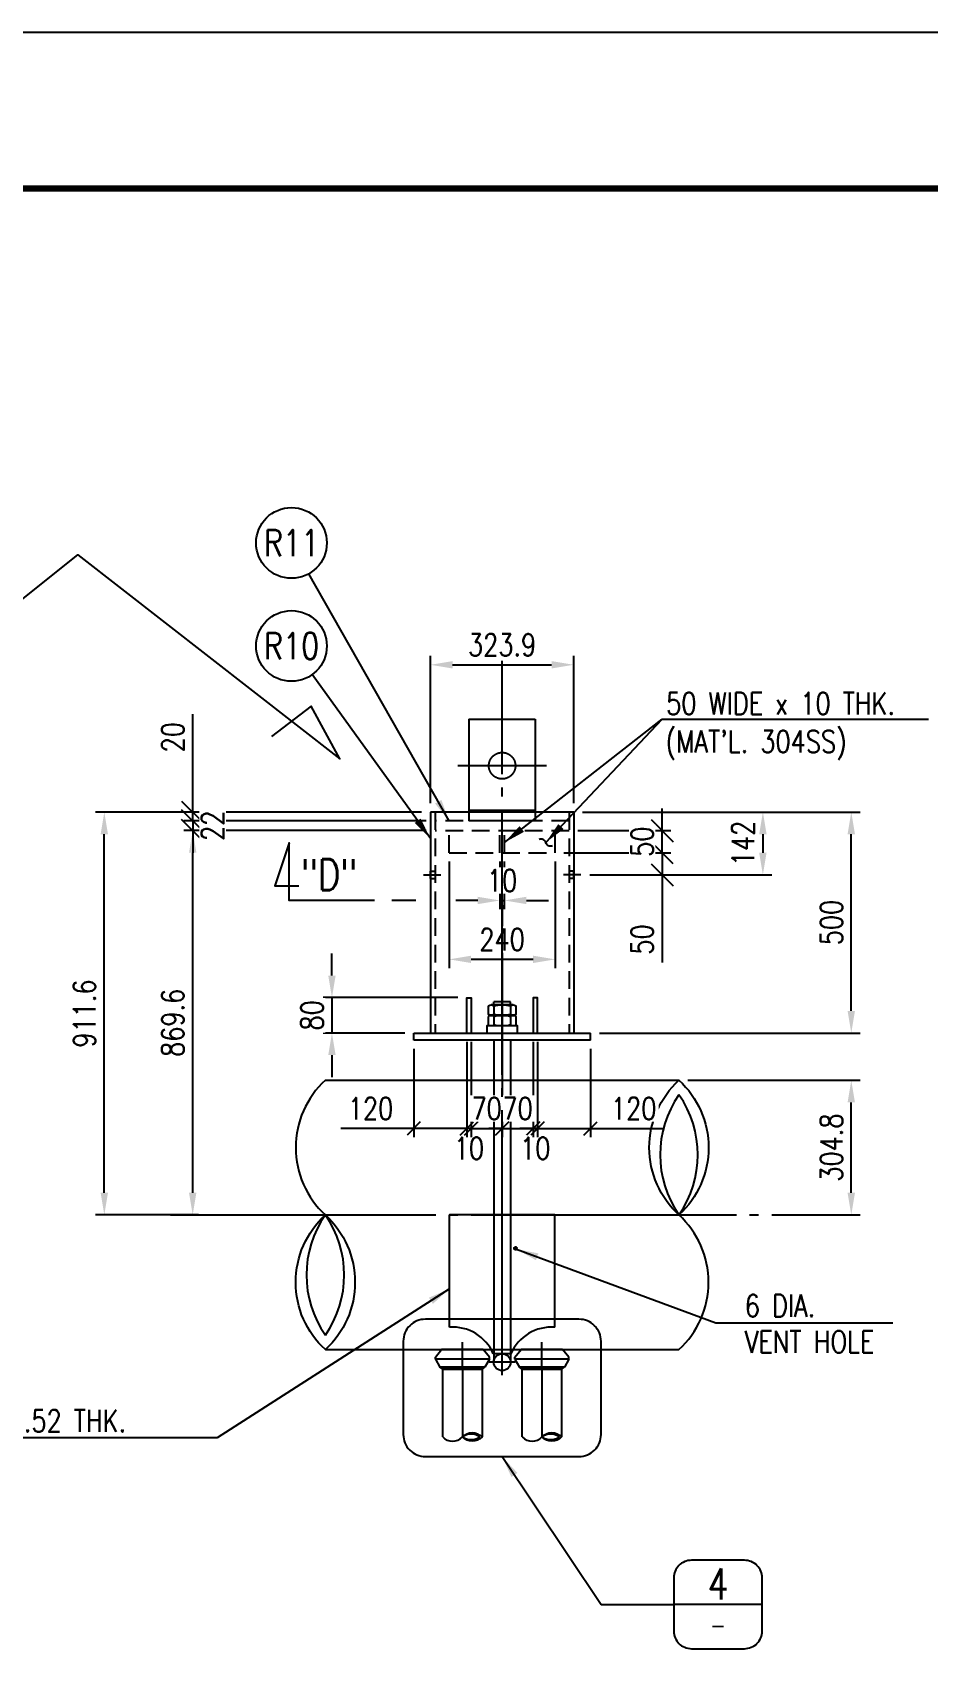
# Model space of a CAD drawing. Header units: millimetres. Extents: x 0 to 91981, y -132907 to 77676.
# Drawn here: x 33361 to 39444, y 24717 to 35691 of the extents above; entities that cross this region are included whole.
import ezdxf
from ezdxf.enums import TextEntityAlignment as Align

# ---------------------------------------------------------------- set-up
doc = ezdxf.new("R2010")
doc.units = ezdxf.units.MM
doc.header["$LTSCALE"] = 60
for name, pattern in [('CENTER', [7, 4, -1, 1, -1]), ('JNK-CENTER', [34, 30, -1.5, 1, -1.5]), ('JNK-HIDDEN', [3, 2, -1]), ('JNK-PHANTOM', [15, 10, -1, 1, -1, 1, -1]), ('PHA', [30, 20, -2, 2, -2, 2, -2])]:
    doc.linetypes.add(name, pattern=pattern)
for name, color, linetype in [('CEN-R', 1, 'JNK-CENTER'), ('CENTER-R', 1, 'CENTER'), ('CON-C', 4, 'Continuous'), ('CON-G', 3, 'Continuous'), ('CON-W', 7, 'Continuous'), ('CON-Y', 2, 'Continuous'), ('Dim-W', 7, 'Continuous'), ('HID-Y', 2, 'JNK-HIDDEN'), ('MIS-B', 5, 'Continuous'), ('PAN-W', 6, 'PHA'), ('PHA-M', 6, 'JNK-PHANTOM'), ('TXT-Y', 2, 'Continuous')]:
    doc.layers.add(name, color=color, linetype=linetype)
doc.layers.add('CONT-G', color=3, linetype='Continuous', lineweight=25)
doc.styles.add('SIMPLEX', font='simplex.shx', dxfattribs={"width": 0.8})
doc.dimstyles.new('DIM60', dxfattribs={"dimscale": 60, "dimtxt": 2.5, "dimasz": 2.5, "dimexe": 1, "dimexo": 1, "dimgap": 1, "dimtad": 1, "dimdsep": 46, "dimtxsty": 'SIMPLEX', "dimcen": 0, "dimclrd": 256, "dimclre": 256, "dimclrt": 2, "dimadec": 1, "dimazin": 2, "dimtfac": 1, "dimtix": 1, "dimtmove": 2, "dimatfit": 2, "dimfxl": 1, "dimarcsym": 1})
doc.dimstyles.new('DIM60x3', dxfattribs={"dimscale": 60, "dimtxt": 2.5, "dimasz": 2.5, "dimexe": 1, "dimexo": 1, "dimgap": 1, "dimtad": 1, "dimdec": 1, "dimlfac": 0.333333, "dimdsep": 46, "dimtxsty": 'SIMPLEX', "dimcen": 0, "dimclrd": 256, "dimclre": 256, "dimclrt": 2, "dimadec": 1, "dimazin": 2, "dimtfac": 1, "dimtdec": 1, "dimtix": 1, "dimtmove": 2, "dimatfit": 2, "dimldrblk": 'NONE', "dimfxl": 1, "dimtfill": 1, "dimarcsym": 1})

# ---------------------------------------------------------------- blocks, each defined once
blk = doc.blocks.new('TITLE')
at = {"color": 7}
blk.add_line((841, 594.85), (0, 594.85), dxfattribs=at)
at = {"color": 7, "const_width": 0.707}
blk.add_lwpolyline([(823.32, 577.17), (27.94, 577.17)], dxfattribs=at)
blk = doc.blocks.new('pipesece')
at = {"layer": 'CON-W'}
blk.add_lwpolyline([(0.5, 0, 0.44), (0, 0, -0.44), (-0.5, 0, -0.44), (0, 0)], format="xyb", dxfattribs=at)
blk.add_lwpolyline([(-0.4461, 0, 0.31383), (0, 0, 0.31383)], format="xyb", close=True, dxfattribs=at)
blk = doc.blocks.new('*D142')
at = {"layer": 'DEFPOINTS', "color": 0, "ltscale": 60, "transparency": 16777216}
for p in [(34449, 30271), (36094, 30271), (34549, 27662)]:
    blk.add_point(p, dxfattribs=at)
at = {"layer": 'Dim-W', "linetype": 'ByBlock', "lineweight": -2, "ltscale": 60, "transparency": 16777216}
for p, q in [((36034, 30271), (34389, 30271)), ((34449, 27812), (34449, 30121)), ((34489, 27662), (34389, 27662))]:
    blk.add_line(p, q, dxfattribs=at)
at = {"layer": 'Dim-W', "ltscale": 60, "transparency": 16777216}
for points in [[(34424, 30121), (34474, 30121), (34449, 30271)], [(34424, 27812), (34474, 27812), (34449, 27662)]]:
    blk.add_solid(points, dxfattribs=at)
at = {"layer": 'Dim-W', "color": 2, "ltscale": 60, "transparency": 16777216, "insert": (34314, 28966), "char_height": 150, "attachment_point": 5, "rotation": 90, "style": 'SIMPLEX', "bg_fill": 3, "box_fill_scale": 1.1, "bg_fill_color": 256, "bg_fill_true_color": 13158600, "bg_fill_transparency": 0}
blk.add_mtext('869.6', dxfattribs=at)
blk = doc.blocks.new('_None')
blk = doc.blocks.new('*D143')
at = {"layer": 'DEFPOINTS', "color": 0, "ltscale": 60, "transparency": 16777216}
for p in [(33849, 30397), (36063, 30397), (34549, 27662)]:
    blk.add_point(p, dxfattribs=at)
at = {"layer": 'Dim-W', "linetype": 'ByBlock', "lineweight": -2, "ltscale": 60, "transparency": 16777216}
for p, q in [((36003, 30397), (33789, 30397)), ((33849, 27812), (33849, 30247)), ((34489, 27662), (33789, 27662))]:
    blk.add_line(p, q, dxfattribs=at)
at = {"layer": 'Dim-W', "ltscale": 60, "transparency": 16777216}
for points in [[(33824, 30247), (33874, 30247), (33849, 30397)], [(33824, 27812), (33874, 27812), (33849, 27662)]]:
    blk.add_solid(points, dxfattribs=at)
at = {"layer": 'Dim-W', "color": 2, "ltscale": 60, "transparency": 16777216, "insert": (33714, 29029), "char_height": 150, "attachment_point": 5, "rotation": 90, "style": 'SIMPLEX', "bg_fill": 3, "box_fill_scale": 1.1, "bg_fill_color": 256, "bg_fill_true_color": 13158600, "bg_fill_transparency": 0}
blk.add_mtext('911.6', dxfattribs=at)
blk = doc.blocks.new('_Oblique')
at = {"color": 0, "linetype": 'ByBlock', "lineweight": -2}
blk.add_line((-0.5, -0.5), (0.5, 0.5), dxfattribs=at)
blk = doc.blocks.new('*D144')
at = {"layer": 'DEFPOINTS', "color": 0, "ltscale": 60, "transparency": 16777216}
for p in [(34449, 30397), (36063, 30397), (36063, 30337)]:
    blk.add_point(p, dxfattribs=at)
at = {"layer": 'Dim-W', "linetype": 'ByBlock', "lineweight": -2, "ltscale": 60, "transparency": 16777216}
for p, q in [((34449, 30397), (34449, 31062)), ((36003, 30397), (34389, 30397)), ((36003, 30337), (34389, 30337)), ((34449, 30337), (34449, 30397)), ((34449, 30337), (34449, 30187))]:
    blk.add_line(p, q, dxfattribs=at)
at = {"layer": 'Dim-W', "lineweight": -2, "ltscale": 60, "transparency": 16777216, "xscale": 150, "yscale": 150, "zscale": 150}
for p, rotation in [((34449, 30397), 270), ((34449, 30337), 90)]:
    blk.add_blockref('_Oblique', p, dxfattribs=dict(at, rotation=rotation))
at = {"layer": 'Dim-W', "color": 2, "ltscale": 60, "transparency": 16777216, "insert": (34314, 30905), "char_height": 150, "attachment_point": 5, "rotation": 90, "style": 'SIMPLEX', "bg_fill": 3, "box_fill_scale": 1.1, "bg_fill_color": 256, "bg_fill_true_color": 13158600, "bg_fill_transparency": 0}
blk.add_mtext('20', dxfattribs=at)
blk = doc.blocks.new('*D145')
at = {"layer": 'DEFPOINTS', "color": 0, "ltscale": 60, "transparency": 16777216}
for p in [(36094, 30337), (36094, 30271)]:
    blk.add_point(p, dxfattribs=at)
at = {"layer": 'Dim-W', "linetype": 'ByBlock', "lineweight": -2, "ltscale": 60, "transparency": 16777216}
for p, q in [((34449, 30337), (34449, 30487)), ((36034, 30337), (34389, 30337)), ((34449, 30337), (34449, 30271)), ((36034, 30271), (34389, 30271)), ((34449, 30271), (34449, 30121))]:
    blk.add_line(p, q, dxfattribs=at)
at = {"layer": 'Dim-W', "lineweight": -2, "ltscale": 60, "transparency": 16777216, "xscale": 150, "yscale": 150, "zscale": 150}
for p, rotation in [((34449, 30337), 270), ((34449, 30271), 90)]:
    blk.add_blockref('_Oblique', p, dxfattribs=dict(at, rotation=rotation))
at = {"layer": 'Dim-W', "color": 2, "ltscale": 60, "transparency": 16777216, "insert": (34584, 30304), "char_height": 150, "attachment_point": 5, "rotation": 90, "style": 'SIMPLEX', "bg_fill": 3, "box_fill_scale": 1.1, "bg_fill_color": 256, "bg_fill_true_color": 13158600, "bg_fill_transparency": 0}
blk.add_mtext('22', dxfattribs=at)
at = {"layer": 'DEFPOINTS', "color": 0, "ltscale": 60, "transparency": 16777216}
blk.add_point((34449, 30271), dxfattribs=at)
blk = doc.blocks.new('*D146')
at = {"layer": 'DEFPOINTS', "color": 0, "ltscale": 60, "transparency": 16777216}
for p in [(36909, 30121), (37084, 29971, 2055), (37635, 29971)]:
    blk.add_point(p, dxfattribs=at)
at = {"layer": 'Dim-W', "linetype": 'ByBlock', "lineweight": -2, "ltscale": 60, "transparency": 16777216}
for p, q in [((36969, 30121), (37695, 30121)), ((37635, 30121), (37635, 29971)), ((37144, 29971), (37695, 29971)), ((37635, 29971), (37635, 29375))]:
    blk.add_line(p, q, dxfattribs=at)
at = {"layer": 'Dim-W', "lineweight": -2, "ltscale": 60, "transparency": 16777216, "xscale": 150, "yscale": 150, "zscale": 150}
for p, rotation in [((37635, 30121), 90), ((37635, 29971), 270)]:
    blk.add_blockref('_Oblique', p, dxfattribs=dict(at, rotation=rotation))
at = {"layer": 'Dim-W', "color": 2, "ltscale": 60, "transparency": 16777216, "insert": (37500, 29532), "char_height": 150, "attachment_point": 5, "rotation": 90, "style": 'SIMPLEX', "bg_fill": 3, "box_fill_scale": 1.1, "bg_fill_color": 256, "bg_fill_true_color": 13158600, "bg_fill_transparency": 0}
blk.add_mtext('50', dxfattribs=at)
blk = doc.blocks.new('*D147')
at = {"layer": 'DEFPOINTS', "color": 0, "ltscale": 60, "transparency": 16777216}
for p in [(37004, 30271), (36909, 30121)]:
    blk.add_point(p, dxfattribs=at)
at = {"layer": 'Dim-W', "linetype": 'ByBlock', "lineweight": -2, "ltscale": 60, "transparency": 16777216}
for p, q in [((37635, 30271), (37635, 30421)), ((37064, 30271), (37695, 30271)), ((37635, 30121), (37635, 30271)), ((36969, 30121), (37695, 30121)), ((37635, 30121), (37635, 29971))]:
    blk.add_line(p, q, dxfattribs=at)
at = {"layer": 'Dim-W', "lineweight": -2, "ltscale": 60, "transparency": 16777216, "xscale": 150, "yscale": 150, "zscale": 150}
for p, rotation in [((37635, 30271), 270), ((37635, 30121), 90)]:
    blk.add_blockref('_Oblique', p, dxfattribs=dict(at, rotation=rotation))
at = {"layer": 'Dim-W', "color": 2, "ltscale": 60, "transparency": 16777216, "insert": (37500, 30196), "char_height": 150, "attachment_point": 5, "rotation": 90, "style": 'SIMPLEX', "bg_fill": 3, "box_fill_scale": 1.1, "bg_fill_color": 256, "bg_fill_true_color": 13158600, "bg_fill_transparency": 0}
blk.add_mtext('50', dxfattribs=at)
at = {"layer": 'DEFPOINTS', "color": 0, "ltscale": 60, "transparency": 16777216}
blk.add_point((37635, 30271), dxfattribs=at)
blk = doc.blocks.new('*D148')
at = {"layer": 'DEFPOINTS', "color": 0, "ltscale": 60, "transparency": 16777216}
for p in [(37035, 30397), (37084, 29971, 2055)]:
    blk.add_point(p, dxfattribs=at)
at = {"layer": 'Dim-W', "linetype": 'ByBlock', "lineweight": -2, "ltscale": 60, "transparency": 16777216}
for p, q in [((37095, 30397), (38379, 30397)), ((38319, 30247), (38319, 30121)), ((37144, 29971), (38379, 29971))]:
    blk.add_line(p, q, dxfattribs=at)
at = {"layer": 'Dim-W', "ltscale": 60, "transparency": 16777216}
for points in [[(38294, 30247), (38344, 30247), (38319, 30397)], [(38294, 30121), (38344, 30121), (38319, 29971)]]:
    blk.add_solid(points, dxfattribs=at)
at = {"layer": 'Dim-W', "color": 2, "ltscale": 60, "transparency": 16777216, "insert": (38184, 30184), "char_height": 150, "attachment_point": 5, "rotation": 90, "style": 'SIMPLEX', "bg_fill": 3, "box_fill_scale": 1.1, "bg_fill_color": 256, "bg_fill_true_color": 13158600, "bg_fill_transparency": 0}
blk.add_mtext('142', dxfattribs=at)
at = {"layer": 'DEFPOINTS', "color": 0, "ltscale": 60, "transparency": 16777216}
blk.add_point((38319, 29971), dxfattribs=at)
blk = doc.blocks.new('*D149')
at = {"layer": 'DEFPOINTS', "color": 0, "ltscale": 60, "transparency": 16777216}
for p in [(37035, 31397), (36063, 30397), (37035, 30397)]:
    blk.add_point(p, dxfattribs=at)
at = {"layer": 'Dim-W', "linetype": 'ByBlock', "lineweight": -2, "ltscale": 60, "transparency": 16777216}
for p, q in [((36063, 30457), (36063, 31457)), ((36213, 31397), (36885, 31397)), ((37035, 30457), (37035, 31457))]:
    blk.add_line(p, q, dxfattribs=at)
at = {"layer": 'Dim-W', "ltscale": 60, "transparency": 16777216}
for points in [[(36213, 31422), (36213, 31372), (36063, 31397)], [(36885, 31422), (36885, 31372), (37035, 31397)]]:
    blk.add_solid(points, dxfattribs=at)
at = {"layer": 'Dim-W', "color": 2, "ltscale": 60, "transparency": 16777216, "insert": (36549, 31532), "char_height": 150, "attachment_point": 5, "style": 'SIMPLEX', "bg_fill": 3, "box_fill_scale": 1.1, "bg_fill_color": 256, "bg_fill_true_color": 13158600, "bg_fill_transparency": 0}
blk.add_mtext('323.9', dxfattribs=at)
blk = doc.blocks.new('*D150')
at = {"layer": 'DEFPOINTS', "color": 0, "ltscale": 60, "transparency": 16777216}
for p in [(36534, 30121), (36564, 30121)]:
    blk.add_point(p, dxfattribs=at)
at = {"layer": 'Dim-W', "linetype": 'ByBlock', "lineweight": -2, "ltscale": 60, "transparency": 16777216}
for p, q in [((36534, 30061), (36534, 29737)), ((36564, 30061), (36564, 29737)), ((36384, 29797), (36234, 29797)), ((36534, 29797), (36564, 29797)), ((36714, 29797), (36864, 29797))]:
    blk.add_line(p, q, dxfattribs=at)
at = {"layer": 'Dim-W', "ltscale": 60, "transparency": 16777216}
for points in [[(36384, 29822), (36384, 29772), (36534, 29797)], [(36714, 29822), (36714, 29772), (36564, 29797)]]:
    blk.add_solid(points, dxfattribs=at)
at = {"layer": 'Dim-W', "color": 2, "ltscale": 60, "transparency": 16777216, "insert": (36549, 29932), "char_height": 150, "attachment_point": 5, "style": 'SIMPLEX', "bg_fill": 3, "box_fill_scale": 1.1, "bg_fill_color": 256, "bg_fill_true_color": 13158600, "bg_fill_transparency": 0}
blk.add_mtext('10', dxfattribs=at)
at = {"layer": 'DEFPOINTS', "color": 0, "ltscale": 60, "transparency": 16777216}
blk.add_point((36564, 29797), dxfattribs=at)
blk = doc.blocks.new('*D151')
at = {"layer": 'DEFPOINTS', "color": 0, "ltscale": 60, "transparency": 16777216}
for p in [(36189, 30121), (36909, 30121), (36189, 29397)]:
    blk.add_point(p, dxfattribs=at)
at = {"layer": 'Dim-W', "linetype": 'ByBlock', "lineweight": -2, "ltscale": 60, "transparency": 16777216}
for p, q in [((36189, 30061), (36189, 29337)), ((36909, 30061), (36909, 29337)), ((36759, 29397), (36339, 29397))]:
    blk.add_line(p, q, dxfattribs=at)
at = {"layer": 'Dim-W', "ltscale": 60, "transparency": 16777216}
for points in [[(36339, 29422), (36339, 29372), (36189, 29397)], [(36759, 29422), (36759, 29372), (36909, 29397)]]:
    blk.add_solid(points, dxfattribs=at)
at = {"layer": 'Dim-W', "color": 2, "ltscale": 60, "transparency": 16777216, "insert": (36549, 29532), "char_height": 150, "attachment_point": 5, "style": 'SIMPLEX', "bg_fill": 3, "box_fill_scale": 1.1, "bg_fill_color": 256, "bg_fill_true_color": 13158600, "bg_fill_transparency": 0}
blk.add_mtext('240', dxfattribs=at)
blk = doc.blocks.new('*D152')
at = {"layer": 'DEFPOINTS', "color": 0, "ltscale": 60, "transparency": 16777216}
for p in [(36309, 29137), (35949, 28897)]:
    blk.add_point(p, dxfattribs=at)
at = {"layer": 'Dim-W', "linetype": 'ByBlock', "lineweight": -2, "ltscale": 60, "transparency": 16777216}
for p, q in [((35394, 29287), (35394, 29437)), ((36249, 29137), (35334, 29137)), ((35394, 29137), (35394, 28897)), ((35889, 28897), (35334, 28897)), ((35394, 28747), (35394, 28597))]:
    blk.add_line(p, q, dxfattribs=at)
at = {"layer": 'Dim-W', "ltscale": 60, "transparency": 16777216}
for points in [[(35369, 29287), (35419, 29287), (35394, 29137)], [(35369, 28747), (35419, 28747), (35394, 28897)]]:
    blk.add_solid(points, dxfattribs=at)
at = {"layer": 'Dim-W', "color": 2, "ltscale": 60, "transparency": 16777216, "insert": (35259, 29017), "char_height": 150, "attachment_point": 5, "rotation": 90, "style": 'SIMPLEX', "bg_fill": 3, "box_fill_scale": 1.1, "bg_fill_color": 256, "bg_fill_true_color": 13158600, "bg_fill_transparency": 0}
blk.add_mtext('80', dxfattribs=at)
at = {"layer": 'DEFPOINTS', "color": 0, "ltscale": 60, "transparency": 16777216}
blk.add_point((35394, 28897), dxfattribs=at)
blk = doc.blocks.new('*D153')
at = {"layer": 'DEFPOINTS', "color": 0, "ltscale": 60, "transparency": 16777216}
for p in [(36759, 28897), (36789, 28897)]:
    blk.add_point(p, dxfattribs=at)
at = {"layer": 'Dim-W', "linetype": 'ByBlock', "lineweight": -2, "ltscale": 60, "transparency": 16777216}
for p, q in [((36759, 28837), (36759, 28189)), ((36789, 28837), (36789, 28189)), ((36759, 28249), (36669, 28249)), ((36789, 28249), (36759, 28249)), ((36789, 28249), (36879, 28249))]:
    blk.add_line(p, q, dxfattribs=at)
at = {"layer": 'Dim-W', "lineweight": -2, "ltscale": 60, "transparency": 16777216, "xscale": 90, "yscale": 90, "zscale": 90}
blk.add_blockref('_Oblique', (36759, 28249), dxfattribs=at)
at = {"layer": 'Dim-W', "lineweight": -2, "ltscale": 60, "transparency": 16777216, "xscale": 90, "yscale": 90, "zscale": 90, "rotation": 180}
blk.add_blockref('_Oblique', (36789, 28249), dxfattribs=at)
at = {"layer": 'Dim-W', "color": 2, "ltscale": 60, "transparency": 16777216, "insert": (36774, 28114), "char_height": 150, "attachment_point": 5, "style": 'SIMPLEX', "bg_fill": 3, "box_fill_scale": 1.1, "bg_fill_color": 256, "bg_fill_true_color": 13158600, "bg_fill_transparency": 0}
blk.add_mtext('10', dxfattribs=at)
at = {"layer": 'DEFPOINTS', "color": 0, "ltscale": 60, "transparency": 16777216}
blk.add_point((36759, 28249), dxfattribs=at)
blk = doc.blocks.new('*D154')
at = {"layer": 'DEFPOINTS', "color": 0, "ltscale": 60, "transparency": 16777216}
for p in [(36789, 28897), (37149, 28849), (36789, 28249)]:
    blk.add_point(p, dxfattribs=at)
at = {"layer": 'Dim-W', "linetype": 'ByBlock', "lineweight": -2, "ltscale": 60, "transparency": 16777216}
for p, q in [((36789, 28837), (36789, 28189)), ((37149, 28789), (37149, 28189)), ((36789, 28249), (37149, 28249)), ((37149, 28249), (37645, 28249))]:
    blk.add_line(p, q, dxfattribs=at)
at = {"layer": 'Dim-W', "lineweight": -2, "ltscale": 60, "transparency": 16777216, "xscale": 90, "yscale": 90, "zscale": 90, "rotation": 180}
blk.add_blockref('_Oblique', (36789, 28249), dxfattribs=at)
at = {"layer": 'Dim-W', "lineweight": -2, "ltscale": 60, "transparency": 16777216, "xscale": 90, "yscale": 90, "zscale": 90}
blk.add_blockref('_Oblique', (37149, 28249), dxfattribs=at)
at = {"layer": 'Dim-W', "color": 2, "ltscale": 60, "transparency": 16777216, "insert": (37442, 28384), "char_height": 150, "attachment_point": 5, "style": 'SIMPLEX', "bg_fill": 3, "box_fill_scale": 1.1, "bg_fill_color": 256, "bg_fill_true_color": 13158600, "bg_fill_transparency": 0}
blk.add_mtext('120', dxfattribs=at)
blk = doc.blocks.new('*D155')
at = {"layer": 'DEFPOINTS', "color": 0, "ltscale": 60, "transparency": 16777216}
for p in [(36309, 28897), (36339, 28897)]:
    blk.add_point(p, dxfattribs=at)
at = {"layer": 'Dim-W', "linetype": 'ByBlock', "lineweight": -2, "ltscale": 60, "transparency": 16777216}
for p, q in [((36309, 28837), (36309, 28189)), ((36339, 28837), (36339, 28189)), ((36309, 28249), (36219, 28249)), ((36339, 28249), (36309, 28249)), ((36339, 28249), (36429, 28249))]:
    blk.add_line(p, q, dxfattribs=at)
at = {"layer": 'Dim-W', "lineweight": -2, "ltscale": 60, "transparency": 16777216, "xscale": 90, "yscale": 90, "zscale": 90}
for p, rotation in [((36309, 28249), 1.352697620779869e-05), ((36339, 28249), 180.0000135269762)]:
    blk.add_blockref('_Oblique', p, dxfattribs=dict(at, rotation=rotation))
at = {"layer": 'Dim-W', "color": 2, "ltscale": 60, "transparency": 16777216, "insert": (36324, 28114), "char_height": 150, "attachment_point": 5, "rotation": 0, "style": 'SIMPLEX', "bg_fill": 3, "box_fill_scale": 1.1, "bg_fill_color": 256, "bg_fill_true_color": 13158600, "bg_fill_transparency": 0}
blk.add_mtext('10', dxfattribs=at)
at = {"layer": 'DEFPOINTS', "color": 0, "ltscale": 60, "transparency": 16777216}
blk.add_point((36309, 28249), dxfattribs=at)
blk = doc.blocks.new('*D156')
at = {"layer": 'DEFPOINTS', "color": 0, "ltscale": 60, "transparency": 16777216}
for p in [(36309, 28897), (35949, 28849), (36309, 28249)]:
    blk.add_point(p, dxfattribs=at)
at = {"layer": 'Dim-W', "linetype": 'ByBlock', "lineweight": -2, "ltscale": 60, "transparency": 16777216}
for p, q in [((35949, 28789), (35949, 28189)), ((36309, 28837), (36309, 28189)), ((35949, 28249), (35454, 28249)), ((36309, 28249), (35949, 28249))]:
    blk.add_line(p, q, dxfattribs=at)
at = {"layer": 'Dim-W', "lineweight": -2, "ltscale": 60, "transparency": 16777216, "xscale": 90, "yscale": 90, "zscale": 90}
for p, rotation in [((35949, 28249), 180.0000135269762), ((36309, 28249), 1.352697620779869e-05)]:
    blk.add_blockref('_Oblique', p, dxfattribs=dict(at, rotation=rotation))
at = {"layer": 'Dim-W', "color": 2, "ltscale": 60, "transparency": 16777216, "insert": (35656, 28384), "char_height": 150, "attachment_point": 5, "rotation": 0, "style": 'SIMPLEX', "bg_fill": 3, "box_fill_scale": 1.1, "bg_fill_color": 256, "bg_fill_true_color": 13158600, "bg_fill_transparency": 0}
blk.add_mtext('120', dxfattribs=at)
blk = doc.blocks.new('*D157')
at = {"layer": 'DEFPOINTS', "color": 0, "ltscale": 60, "transparency": 16777216}
for p in [(36759, 28897), (36549, 28849)]:
    blk.add_point(p, dxfattribs=at)
at = {"layer": 'Dim-W', "linetype": 'ByBlock', "lineweight": -2, "ltscale": 60, "transparency": 16777216}
for p, q in [((36549, 28789), (36549, 28189)), ((36759, 28837), (36759, 28189)), ((36549, 28249), (36459, 28249)), ((36549, 28249), (36759, 28249)), ((36759, 28249), (36849, 28249))]:
    blk.add_line(p, q, dxfattribs=at)
at = {"layer": 'Dim-W', "lineweight": -2, "ltscale": 60, "transparency": 16777216, "xscale": 90, "yscale": 90, "zscale": 90}
blk.add_blockref('_Oblique', (36549, 28249), dxfattribs=at)
at = {"layer": 'Dim-W', "lineweight": -2, "ltscale": 60, "transparency": 16777216, "xscale": 90, "yscale": 90, "zscale": 90, "rotation": 180}
blk.add_blockref('_Oblique', (36759, 28249), dxfattribs=at)
at = {"layer": 'Dim-W', "color": 2, "ltscale": 60, "transparency": 16777216, "insert": (36654, 28384), "char_height": 150, "attachment_point": 5, "style": 'SIMPLEX', "bg_fill": 3, "box_fill_scale": 1.1, "bg_fill_color": 256, "bg_fill_true_color": 13158600, "bg_fill_transparency": 0}
blk.add_mtext('70', dxfattribs=at)
at = {"layer": 'DEFPOINTS', "color": 0, "ltscale": 60, "transparency": 16777216}
blk.add_point((36759, 28249), dxfattribs=at)
blk = doc.blocks.new('*D158')
at = {"layer": 'DEFPOINTS', "color": 0, "ltscale": 60, "transparency": 16777216}
for p in [(36339, 28897), (36549, 28849)]:
    blk.add_point(p, dxfattribs=at)
at = {"layer": 'Dim-W', "linetype": 'ByBlock', "lineweight": -2, "ltscale": 60, "transparency": 16777216}
for p, q in [((36339, 28837), (36339, 28189)), ((36549, 28789), (36549, 28189)), ((36339, 28249), (36249, 28249)), ((36339, 28249), (36549, 28249)), ((36549, 28249), (36639, 28249))]:
    blk.add_line(p, q, dxfattribs=at)
at = {"layer": 'Dim-W', "lineweight": -2, "ltscale": 60, "transparency": 16777216, "xscale": 90, "yscale": 90, "zscale": 90}
blk.add_blockref('_Oblique', (36339, 28249), dxfattribs=at)
at = {"layer": 'Dim-W', "lineweight": -2, "ltscale": 60, "transparency": 16777216, "xscale": 90, "yscale": 90, "zscale": 90, "rotation": 180}
blk.add_blockref('_Oblique', (36549, 28249), dxfattribs=at)
at = {"layer": 'Dim-W', "color": 2, "ltscale": 60, "transparency": 16777216, "insert": (36444, 28384), "char_height": 150, "attachment_point": 5, "style": 'SIMPLEX', "bg_fill": 3, "box_fill_scale": 1.1, "bg_fill_color": 256, "bg_fill_true_color": 13158600, "bg_fill_transparency": 0}
blk.add_mtext('70', dxfattribs=at)
at = {"layer": 'DEFPOINTS', "color": 0, "ltscale": 60, "transparency": 16777216}
blk.add_point((36549, 28249), dxfattribs=at)
blk = doc.blocks.new('*D159')
at = {"layer": 'DEFPOINTS', "color": 0, "ltscale": 60, "transparency": 16777216}
for p in [(37749, 28576), (38919, 28576), (38549, 27662)]:
    blk.add_point(p, dxfattribs=at)
at = {"layer": 'Dim-W', "linetype": 'ByBlock', "lineweight": -2, "ltscale": 60, "transparency": 16777216}
for p, q in [((37809, 28576), (38979, 28576)), ((38919, 27812), (38919, 28426)), ((38609, 27662), (38979, 27662))]:
    blk.add_line(p, q, dxfattribs=at)
at = {"layer": 'Dim-W', "ltscale": 60, "transparency": 16777216}
for points in [[(38894, 28426), (38944, 28426), (38919, 28576)], [(38894, 27812), (38944, 27812), (38919, 27662)]]:
    blk.add_solid(points, dxfattribs=at)
at = {"layer": 'Dim-W', "color": 2, "ltscale": 60, "transparency": 16777216, "insert": (38784, 28119), "char_height": 150, "attachment_point": 5, "rotation": 90, "style": 'SIMPLEX', "bg_fill": 3, "box_fill_scale": 1.1, "bg_fill_color": 256, "bg_fill_true_color": 13158600, "bg_fill_transparency": 0}
blk.add_mtext('304.8', dxfattribs=at)
blk = doc.blocks.new('SECMARK2')
at = {"layer": 'CON-C'}
blk.add_line((0, 0), (-2.72, 0), dxfattribs=at)
blk.add_lwpolyline([(-4.67, 0), (-14.32, 0), (-14.32, 6.51), (-15.93, 1.64), (-13.23, 1.64)], dxfattribs=at)
at = {"layer": 'CON-C', "style": 'SIMPLEX', "width": 0.8}
blk.add_attdef('TAG', (-12.98, 1.18), '', height=3.5, dxfattribs=at)
blk = doc.blocks.new('*D162')
at = {"linetype": 'ByBlock', "lineweight": -2, "transparency": 16777216}
for p, q in [((37095, 30397), (38979, 30397)), ((38919, 29047), (38919, 30247)), ((37209, 28897), (38979, 28897))]:
    blk.add_line(p, q, dxfattribs=at)
at = {"transparency": 16777216}
for points in [[(38894, 30247), (38944, 30247), (38919, 30397)], [(38894, 29047), (38944, 29047), (38919, 28897)]]:
    blk.add_solid(points, dxfattribs=at)
at = {"layer": 'DEFPOINTS', "color": 0, "transparency": 16777216}
for p in [(37035, 30397), (38919, 30397), (37149, 28897)]:
    blk.add_point(p, dxfattribs=at)
at = {"color": 2, "transparency": 16777216, "insert": (38784, 29647), "char_height": 150, "attachment_point": 5, "rotation": 90, "style": 'SIMPLEX', "bg_fill": 3, "box_fill_scale": 1.1, "bg_fill_color": 256, "bg_fill_true_color": 13158600, "bg_fill_transparency": 0}
blk.add_mtext('500', dxfattribs=at)
blk = doc.blocks.new('piec-tag')
at = {"layer": 'CON-Y'}
blk.add_circle((0, 0), 4, dxfattribs=at)
at = {"layer": 'CON-G', "style": 'SIMPLEX', "width": 0.8}
blk.add_attdef('P.N', text='', height=3, dxfattribs=at).set_placement((0, 0), align=Align.MIDDLE)
at = {"layer": 'CON-G', "style": 'SIMPLEX', "width": 0.8, "flags": 1}
blk.add_attdef('BOM', (4.48, -3.74), '', height=2.5, dxfattribs=at)
blk = doc.blocks.new('det-tag')
at = {"layer": 'CON-Y'}
blk.add_line((5, 0), (-5, 0), dxfattribs=at)
blk.add_lwpolyline([(-3, -5), (3, -5, 0.414214), (5, -3), (5, 3, 0.414214), (3, 5), (-3, 5, 0.414214), (-5, 3), (-5, -3, 0.414214)], format="xyb", close=True, dxfattribs=at)
at = {"layer": 'CON-G', "style": 'SIMPLEX', "width": 0.8}
blk.add_attdef('TAG', text='', height=3.5, dxfattribs=at).set_placement((0.02, 0.58), align=Align.CENTER)
at = {"layer": 'CON-Y', "style": 'SIMPLEX', "width": 0.8}
blk.add_attdef('-8888', text='', height=2, dxfattribs=at).set_placement((0, -3.34), align=Align.CENTER)
blk = doc.blocks.new('U-BEND NUTS')
at = {"layer": 'CENTER-R'}
blk.add_line((0, 232), (0, 0), dxfattribs=at)
at = {"layer": 'CON-W', "color": 3}
for p, q in [((75, 192), (-75, 192)), ((75, 120), (-75, 120)), ((75, 120), (-75, 120)), ((57, 212), (-57, 212)), ((-57, 192), (-57, 212)), ((-57, 185), (-57, 127)), ((-57, 113), (-57, 55)), ((57, 192), (57, 212)), ((57, 185), (57, 127)), ((57, 113), (57, 55)), ((75, 48), (-75, 48))]:
    blk.add_line(p, q, dxfattribs=at)
for points in [[(-93, 185, -0.372659), (-57, 185, -0.117627), (57, 185, -0.372659), (93, 185), (93, 127, -0.372659), (57, 127, -0.117627), (-57, 127, -0.372659), (-93, 127)], [(-93, 113, -0.372659), (-57, 113, -0.117627), (57, 113, -0.372659), (93, 113), (93, 55, -0.372659), (57, 55, -0.117627), (-57, 55, -0.372659), (-93, 55)]]:
    blk.add_lwpolyline(points, format="xyb", close=True, dxfattribs=at)
blk.add_lwpolyline([(105, 0), (105, 48), (-105, 48), (-105, 0)], close=True, dxfattribs=at)

msp = doc.modelspace()

# ---------------------------------------------------------------- linework, layer by layer
at = {"layer": 'CEN-R'}
for p, q in [((36549.30481, 26573.45877), (36549.30478, 31424.45508)), ((36849.30479, 30711.80608), (36249.30479, 30711.80608)), ((36014.91611, 29970.80608, 2054.73543), (36133.18673, 29970.80608, 2054.73543)), ((37083.6935, 29970.80608, 2054.73543), (36965.42288, 29970.80608, 2054.73543)), ((36549.30481, 29765.19146), (36549.30481, 28779.18018)), ((34299.30481, 27662.08544), (38799.30481, 27662.08544)), ((36639.30481, 27449.94927), (36639.30481, 27419.94927)), ((36654.30481, 27434.94927), (36624.30481, 27434.94927)), ((36637.97148, 26662.12544), (36460.63815, 26662.12544))]:
    msp.add_line(p, q, dxfattribs=at)
at = {"layer": 'CEN-R', "ltscale": 60}
for p, q in [((36279.30481, 26614.18544), (36279.30481, 26797.68544)), ((36819.30481, 26614.18544), (36819.30481, 26797.68544)), ((36279.30481, 26614.18544), (36279.30481, 26154.70492)), ((36819.30481, 26614.18544), (36819.30481, 26154.70492))]:
    msp.add_line(p, q, dxfattribs=at)
at = {"layer": 'CON-C'}
msp.add_lwpolyline([(32178.27503, 30953.42869), (33669.02237, 32143.34777), (35447.3442, 30759.11962), (35252.70794, 31116.29548), (34983.07211, 30909.97316)], dxfattribs=at)
at = {"layer": 'CON-G'}
for p, q in [((35949.30482, 28896.80608), (37149.30482, 28896.80608)), ((35949.30482, 28848.80608), (35949.30482, 28896.80608)), ((37149.30481, 28848.80608), (37149.30481, 28896.80608)), ((37149.30482, 28848.80608), (35949.30482, 28848.80608))]:
    msp.add_line(p, q, dxfattribs=at)
for points in [[(36309.30482, 28896.80491), (36309.30482, 29136.80491), (36339.30482, 29136.80491), (36339.30482, 28896.80491)], [(36789.30482, 28896.80491), (36789.30482, 29136.80491), (36759.30482, 29136.80491), (36759.30482, 28896.80491)]]:
    msp.add_lwpolyline(points, dxfattribs=at)
at = {"layer": 'CON-W', "color": 3}
for p, q in [((35349.30481, 28576.48544), (37749.30481, 28576.48544)), ((35349.30481, 26747.68544), (37749.30481, 26747.68544))]:
    msp.add_line(p, q, dxfattribs=at)
msp.add_circle((36549.30481, 26662.12544), 57, dxfattribs=at)
at = {"layer": 'CONT-G'}
for p, q in [((36063.4548, 30396.80608), (36063.45482, 28896.80608)), ((37035.15482, 30396.80608), (36063.45482, 30396.80608)), ((37035.1548, 30396.80608), (37035.15482, 28896.80608)), ((36492.30481, 28848.80608), (36492.30481, 26662.13552)), ((36606.30481, 28848.80608), (36606.30482, 26662.12544)), ((36192.30481, 26899.54828), (36192.30481, 27662.08544)), ((36906.30481, 27662.08544), (36192.30481, 27662.08544)), ((36906.30481, 26899.54828), (36906.30481, 27662.08544)), ((36489.30481, 26719.12544), (36492.30481, 26719.12544)), ((36606.30482, 26719.12544), (36609.30481, 26719.12544))]:
    msp.add_line(p, q, dxfattribs=at)
msp.add_circle((36639.30481, 27434.94927), 9, dxfattribs=at)
for centre, start, end in [((36213.83132, 26600.3216), 23.329154968, 94.114795581), ((36884.77831, 26600.3216), 85.885204439, 156.67084505)]:
    msp.add_arc(centre, 300, start, end, dxfattribs=at)
at = {"layer": 'Dim-W'}
msp.add_lwpolyline([(37220.51775, 26171.02618), (37220.51775, 26803.66087, 0.4142135624), (37070.51775, 26953.66087), (36028.09187, 26953.66087, 0.4142135624), (35878.09187, 26803.66087), (35878.09187, 26171.02618, 0.4142135624), (36028.09187, 26021.02618), (37070.51775, 26021.02618, 0.4142135624)], format="xyb", close=True, dxfattribs=at)
at = {"layer": 'HID-Y', "color": 2}
for p, q in [((36094.3848, 30396.80608), (36094.38482, 28896.80608)), ((37004.2248, 30336.80608), (36094.3848, 30336.80608)), ((37004.2248, 30396.80608), (37004.22482, 28896.80608)), ((37004.22479, 30270.80608), (36094.38479, 30270.80608)), ((36189.30481, 30120.80608), (36189.30481, 30270.80608)), ((36534.30481, 30120.80608), (36534.30481, 30270.80608)), ((36564.30481, 30120.80608), (36564.30481, 30270.80608)), ((36909.30481, 30120.80608), (36909.30481, 30270.80608)), ((36189.30481, 30120.80608), (36909.30481, 30120.80608))]:
    msp.add_line(p, q, dxfattribs=at)
at = {"layer": 'HID-Y'}
for p, q in [((36063.45481, 29994.80608, 2054.73543), (36094.41781, 29994.80608, 2054.73543)), ((37035.15481, 29994.80608, 2054.73543), (37004.19181, 29994.80608, 2054.73543)), ((36063.45481, 29946.80608, 2054.73543), (36094.41781, 29946.80608, 2054.73543)), ((37035.15481, 29946.80608, 2054.73543), (37004.19181, 29946.80608, 2054.73543)), ((36606.30482, 26719.12544), (36492.30481, 26719.12544))]:
    msp.add_line(p, q, dxfattribs=at)
at = {"layer": 'MIS-B'}
for p, q in [((36063.45481, 29946.80608), (36063.45481, 29994.80608)), ((37035.15481, 29946.80608), (37035.15481, 29994.80608))]:
    msp.add_line(p, q, dxfattribs=at)
at = {"layer": 'PAN-W', "ltscale": 60}
for p, q in [((36324.30479, 31026.80608), (36774.30479, 31026.80608)), ((36324.30479, 31026.80608), (36324.30481, 30336.80608)), ((36774.30479, 31026.80609), (36774.30481, 30336.80608)), ((36774.3048, 30408.80608), (36324.3048, 30408.80608)), ((36774.30481, 30336.80608), (36324.30481, 30336.80608))]:
    msp.add_line(p, q, dxfattribs=at)
msp.add_circle((36549.30479, 30711.80608), 90, dxfattribs=at)
at = {"layer": 'PHA-M', "ltscale": 60}
for p, q in [((36096.00481, 26696.73797), (36138.75481, 26747.68544)), ((36096.00481, 26681.73797), (36096.00481, 26696.73797)), ((36462.60481, 26681.73797), (36096.00481, 26681.73797)), ((36096.00481, 26681.73797), (36126.29799, 26629.26865)), ((36419.85481, 26747.68544), (36138.75481, 26747.68544)), ((36462.60481, 26696.73797), (36419.85481, 26747.68544)), ((36462.60481, 26681.73797), (36432.31164, 26629.26865)), ((36462.60481, 26681.73797), (36462.60481, 26696.73797)), ((36636.00481, 26696.73797), (36678.75481, 26747.68544)), ((36636.00481, 26681.73797), (36636.00481, 26696.73797)), ((37002.60481, 26681.73797), (36636.00481, 26681.73797)), ((36636.00481, 26681.73797), (36666.29799, 26629.26865)), ((36959.85481, 26747.68544), (36678.75481, 26747.68544)), ((37002.60481, 26696.73797), (36959.85481, 26747.68544)), ((37002.60481, 26681.73797), (36972.31164, 26629.26865)), ((37002.60481, 26681.73797), (37002.60481, 26696.73797)), ((36432.31164, 26629.26865), (36126.29799, 26629.26865)), ((36145.95481, 26614.18544), (36126.29799, 26629.26865)), ((36412.65481, 26614.18544), (36145.95481, 26614.18544)), ((36412.65481, 26614.18544), (36432.31164, 26629.26865)), ((36972.31164, 26629.26865), (36666.29799, 26629.26865)), ((36685.95481, 26614.18544), (36666.29799, 26629.26865)), ((36952.65481, 26614.18544), (36685.95481, 26614.18544)), ((36952.65481, 26614.18544), (36972.31164, 26629.26865))]:
    msp.add_line(p, q, dxfattribs=at)
for points in [[(36145.95481, 26154.70492), (36145.95481, 26614.18544), (36412.65481, 26614.18544), (36412.65481, 26154.70492)], [(36685.95481, 26154.70492), (36685.95481, 26614.18544), (36952.65481, 26614.18544), (36952.65481, 26154.70492)]]:
    msp.add_lwpolyline(points, dxfattribs=at)

# ---------------------------------------------------------------- block references
at = {"linetype": 'ByBlock', "xscale": 60, "yscale": 60, "zscale": 60}
msp.add_blockref('TITLE', (-0.0007, 0.00023), dxfattribs=at)
at = {"layer": 'CON-C', "ltscale": 60, "xscale": 266.6999999998952, "yscale": 266.6999999998952, "zscale": 266.6999999998952, "rotation": 180}
for p in [(36279.30481, 26154.70492), (36819.30481, 26154.70492)]:
    msp.add_blockref('pipesece', p, dxfattribs=at)
at = {"layer": 'Dim-W', "xscale": 60, "yscale": 60, "zscale": 60}
for name, p, values in [('piec-tag', (35119.46376, 32224.44048), {'P.N': 'R11'}), ('piec-tag', (35119.46376, 31524.79561), {'P.N': 'R10'}), ('det-tag', (38014.15763, 25016.90866), {'TAG': '4', '-8888': '-'})]:
    msp.add_blockref(name, p, dxfattribs=at).add_auto_attribs(values)
at = {"layer": 'Dim-W', "xscale": 1828.800000000017, "yscale": 1828.800000000017, "zscale": 1828.800000000017}
for p, rotation in [((35349.30481, 27662.08544), 90.00000000000686), ((37749.30481, 27662.08544), 270.0000000000068)]:
    msp.add_blockref('pipesece', p, dxfattribs=dict(at, rotation=rotation))

# ---------------------------------------------------------------- texts
at = {"layer": 'CON-Y', "style": 'SIMPLEX', "width": 0.8}
for s, p in [('50 WIDE x 10 THK. ', (37662.87988, 31059.71295)), ("(MAT'L. 304SS)", (37659.0856, 30800.92726))]:
    msp.add_text(s, height=150, dxfattribs=at).set_placement(p)
for s, p in [('6 DIA.', (38196.5329, 26970.55678)), ('VENT HOLE', (38196.74961, 26725.89166))]:
    msp.add_text(s, height=150, rotation=359.999999935, dxfattribs=at).set_placement(p)
at = {"layer": 'TXT-Y', "style": 'SIMPLEX', "width": 0.8}
msp.add_text('PAD PL. 238 WIDE x 9.52 THK. ', height=150, dxfattribs=at).set_placement((31466.85888, 26188.8696))

# ---------------------------------------------------------------- leaders
at = {"layer": 'Dim-W'}
for points, override in [([(36646.55785, 27429.62072), (37999.82855, 26929.24211), (39201.14034, 26929.24211)], {"dimtad": 0}), ([(36192.30481, 27160.0924), (34614.51471, 26147.55493), (32279.59008, 26147.55493)], {"dimtad": 0}), ([(36549.30481, 26021.02618), (37220.51775, 25016.90866), (37714.15763, 25016.90866)], {"dimgap": 1, "dimtad": 0})]:
    msp.add_leader(points, dimstyle='DIM60', override=override, dxfattribs=at)

# ---------------------------------------------------------------- next in the draw order: dimensions: what is measured, and where the dimension line sits
at = {"layer": 'Dim-W', "ltscale": 60}
for base, p1, p2, picture, middle in [((34449.30481, 30270.80608), (34549.30481, 27662.08544), (36094.38479, 30270.80608), '*D142', (34314.30481, 28966.44576)), ((38918.52997, 28576.48544), (38549.30481, 27662.08544), (37749.30481, 28576.48544), '*D159', (38783.52997, 28119.28544))]:
    dim = msp.add_linear_dim(base=base, p1=p1, p2=p2, angle=90, dimstyle='DIM60x3', dxfattribs=at)
    dim.commit()
    dim.dimension.update_dxf_attribs({"geometry": picture, "text_midpoint": middle})
dim = msp.add_linear_dim(base=(37635.15481, 29970.80608), p1=(36909.30483, 30120.80608), p2=(37083.6935, 29970.80608, 2054.73543), angle=90, dimstyle='DIM60x3', override={"dimblk1": 'Oblique', "dimblk2": 'Oblique', "dimsah": 1, "dimtmove": 0}, dxfattribs=at)
dim.commit()
dim.dimension.update_dxf_attribs({"geometry": '*D146', "text_midpoint": (37635.15481, 29532.23465), "dimtype": 160})
dim = msp.add_linear_dim(base=(36759.30482, 28248.80608), p1=(36789.30482, 28896.80608), p2=(36759.30482, 28896.80608), dimstyle='DIM60x3', override={"dimasz": 1.5, "dimtad": 4, "dimblk1": 'Oblique', "dimblk2": 'Oblique', "dimsah": 1}, dxfattribs=at)
dim.commit()
dim.dimension.update_dxf_attribs({"geometry": '*D153', "text_midpoint": (36774.30482, 28113.80608)})

# ---------------------------------------------------------------- next in the draw order: dimensions: what is measured, and where the dimension line sits
dim = msp.add_linear_dim(base=(37635.15481, 30270.80608), p1=(36909.30483, 30120.80608), p2=(37004.22483, 30270.80608), angle=90, dimstyle='DIM60x3', override={"dimblk1": 'Oblique', "dimblk2": 'Oblique', "dimsah": 1}, dxfattribs=at)
dim.commit()
dim.dimension.update_dxf_attribs({"geometry": '*D147', "text_midpoint": (37500.15481, 30195.80608)})
dim = msp.add_linear_dim(base=(33849.30481, 30396.80608), p1=(34549.30481, 27662.08544), p2=(36063.4548, 30396.80608), angle=90, dimstyle='DIM60x3', dxfattribs=at)
dim.commit()
dim.dimension.update_dxf_attribs({"geometry": '*D143', "text_midpoint": (33714.30481, 29029.44576)})
dim = msp.add_linear_dim(base=(36789.30482, 28248.80608), p1=(37149.30482, 28848.80608), p2=(36789.30482, 28896.80608), dimstyle='DIM60x3', override={"dimasz": 1.5, "dimblk1": 'Oblique', "dimblk2": 'Oblique', "dimsah": 1, "dimtmove": 0}, dxfattribs=at)
dim.commit()
dim.dimension.update_dxf_attribs({"geometry": '*D154', "text_midpoint": (37442.16196, 28248.80608), "dimtype": 160})

# ---------------------------------------------------------------- next in the draw order: dimensions: what is measured, and where the dimension line sits
dim = msp.add_linear_dim(base=(34449.30481, 30396.80608), p1=(36063.4548, 30336.80608), p2=(36063.4548, 30396.80608), angle=90, dimstyle='DIM60x3', override={"dimblk1": 'Oblique', "dimblk2": 'Oblique', "dimsah": 1, "dimtmove": 0}, dxfattribs=at)
dim.commit()
dim.dimension.update_dxf_attribs({"geometry": '*D144', "text_midpoint": (34449.30481, 30904.70669), "dimtype": 160})
dim = msp.add_linear_dim(base=(38318.52997, 29970.80608), p1=(37035.15482, 30396.80608), p2=(37083.6935, 29970.80608, 2054.73543), angle=90, dimstyle='DIM60x3', override={"dimtmove": 0}, dxfattribs=at)
dim.commit()
dim.dimension.update_dxf_attribs({"geometry": '*D148', "text_midpoint": (38183.52997, 30183.80608)})
dim = msp.add_linear_dim(base=(36564.30483, 29796.80608), p1=(36534.30481, 30120.80608), p2=(36564.30483, 30120.80608), dimstyle='DIM60x3', override={"dimtmove": 0}, dxfattribs=at)
dim.commit()
dim.dimension.update_dxf_attribs({"geometry": '*D150', "text_midpoint": (36549.30482, 29931.80608)})

# ---------------------------------------------------------------- next in the draw order: dimensions: what is measured, and where the dimension line sits
dim = msp.add_linear_dim(base=(34449.30481, 30270.80608), p1=(36094.3848, 30336.80608), p2=(36094.38479, 30270.80608), angle=90, dimstyle='DIM60x3', override={"dimtad": 4, "dimblk1": 'Oblique', "dimblk2": 'Oblique', "dimsah": 1}, dxfattribs=at)
dim.commit()
dim.dimension.update_dxf_attribs({"geometry": '*D145', "text_midpoint": (34584.30481, 30303.80608)})
dim = msp.add_linear_dim(base=(36189.30481, 29396.80608), p1=(36909.30483, 30120.80608), p2=(36189.30481, 30120.80608), dimstyle='DIM60x3', override={"dimtmove": 0}, dxfattribs=at)
dim.commit()
dim.dimension.update_dxf_attribs({"geometry": '*D151', "text_midpoint": (36549.30483, 29396.80608), "dimtype": 160})

# ---------------------------------------------------------------- next in the draw order: linework, layer by layer
at = {"layer": 'CON-W'}
msp.add_lwpolyline([(36890.19899, 30167.64012, -0.44), (36845.3808, 30189.80608, 0.44), (36800.56261, 30211.97204)], format="xyb", dxfattribs=at)

# ---------------------------------------------------------------- next in the draw order: block references
at = {"layer": 'Dim-W', "xscale": 60, "yscale": 60, "zscale": 60}
msp.add_blockref('SECMARK2', (35963.09063, 29796.80608), dxfattribs=at).add_auto_attribs({'TAG': '"D"'})

# ---------------------------------------------------------------- next in the draw order: dimensions: what is measured, and where the dimension line sits
at = {"layer": 'Dim-W', "ltscale": 60}
dim = msp.add_linear_dim(base=(37035.1548, 31396.80608), p1=(36063.4548, 30396.80608), p2=(37035.1548, 30396.80608), dimstyle='DIM60x3', dxfattribs=at)
dim.commit()
dim.dimension.update_dxf_attribs({"geometry": '*D149', "text_midpoint": (36549.3048, 31531.80608)})
dim = msp.add_linear_dim(base=(35393.59063, 28896.80608), p1=(36309.30482, 29136.80608), p2=(35949.30482, 28896.80608), angle=90, dimstyle='DIM60x3', dxfattribs=at)
dim.commit()
dim.dimension.update_dxf_attribs({"geometry": '*D152', "text_midpoint": (35258.59063, 29016.80608)})

# ---------------------------------------------------------------- next in the draw order: linework, layer by layer
at = {"layer": 'Dim-W'}
msp.add_line((36949.54669, 30396.80608), (36949.54669, 30396.80608), dxfattribs=at)

# ---------------------------------------------------------------- next in the draw order: dimensions: what is measured, and where the dimension line sits
at = {"layer": 'Dim-W', "ltscale": 60}
dim = msp.add_linear_dim(base=(36309.30497, 28248.80607), p1=(36339.30482, 28896.80491), p2=(36309.30482, 28896.80491), angle=180.000013527, dimstyle='DIM60x3', override={"dimasz": 1.5, "dimtad": 4, "dimblk1": 'Oblique', "dimblk2": 'Oblique', "dimsah": 1}, dxfattribs=at)
dim.commit()
dim.dimension.update_dxf_attribs({"geometry": '*D155', "text_midpoint": (36324.305, 28113.80608)})

# ---------------------------------------------------------------- next in the draw order: leaders
at = {"layer": 'Dim-W'}
for points, override in [([(36189.30483, 30336.80606), (35237.80198, 32015.64377)], {"dimgap": 1, "dimtad": 0}), ([(36063.45482, 30216.52546), (35259.89635, 31330.17113)], {"dimgap": 1, "dimtad": 0}), ([(36564.30481, 30189.80608), (37635.15481, 31026.80611), (39442.32592, 31026.80611)], {"dimtad": 0}), ([(36845.3808, 30189.80608), (37635.15481, 31026.80611)], {"dimgap": 1, "dimtad": 0})]:
    msp.add_leader(points, dimstyle='DIM60', override=override, dxfattribs=at)

# ---------------------------------------------------------------- next in the draw order: dimensions: what is measured, and where the dimension line sits
dim = msp.add_linear_dim(base=(38918.52997, 30396.80608), p1=(37149.30481, 28896.80608), p2=(37035.15482, 30396.80608), angle=90, dimstyle='DIM60x3', override={"dimtmove": 0})
dim.commit()
dim.dimension.update_dxf_attribs({"geometry": '*D162', "text_midpoint": (38918.52997, 29646.80608), "dimtype": 160})
at = {"layer": 'Dim-W', "ltscale": 60}
dim = msp.add_linear_dim(base=(36309.30497, 28248.80607), p1=(35949.30482, 28848.80608), p2=(36309.30482, 28896.80491), angle=180.000013527, dimstyle='DIM60x3', override={"dimasz": 1.5, "dimblk1": 'Oblique', "dimblk2": 'Oblique', "dimsah": 1, "dimtmove": 0}, dxfattribs=at)
dim.commit()
dim.dimension.update_dxf_attribs({"geometry": '*D156', "text_midpoint": (35656.44782, 28248.80592), "dimtype": 160})
dim = msp.add_linear_dim(base=(36759.30482, 28248.80608), p1=(36549.30482, 28848.80608), p2=(36759.30482, 28896.80608), dimstyle='DIM60x3', override={"dimasz": 1.5, "dimblk1": 'Oblique', "dimblk2": 'Oblique', "dimsah": 1}, dxfattribs=at)
dim.commit()
dim.dimension.update_dxf_attribs({"geometry": '*D157', "text_midpoint": (36654.30482, 28383.80608)})

# ---------------------------------------------------------------- next in the draw order: dimensions: what is measured, and where the dimension line sits
dim = msp.add_linear_dim(base=(36549.30483, 28248.80608), p1=(36339.30482, 28896.80491), p2=(36549.30483, 28848.80608), dimstyle='DIM60x3', override={"dimasz": 1.5, "dimblk1": 'Oblique', "dimblk2": 'Oblique', "dimsah": 1}, dxfattribs=at)
dim.commit()
dim.dimension.update_dxf_attribs({"geometry": '*D158', "text_midpoint": (36444.30482, 28383.80608)})

# ---------------------------------------------------------------- next in the draw order: linework, layer by layer
at = {"layer": 'CEN-R'}
msp.add_line((36549.30481, 26573.45877), (36549.30478, 31424.45508), dxfattribs=at)

# ---------------------------------------------------------------- next in the draw order: block references
msp.add_blockref('U-BEND NUTS', (36549.30481, 28896.80608))

doc.saveas('drawing.dxf')
